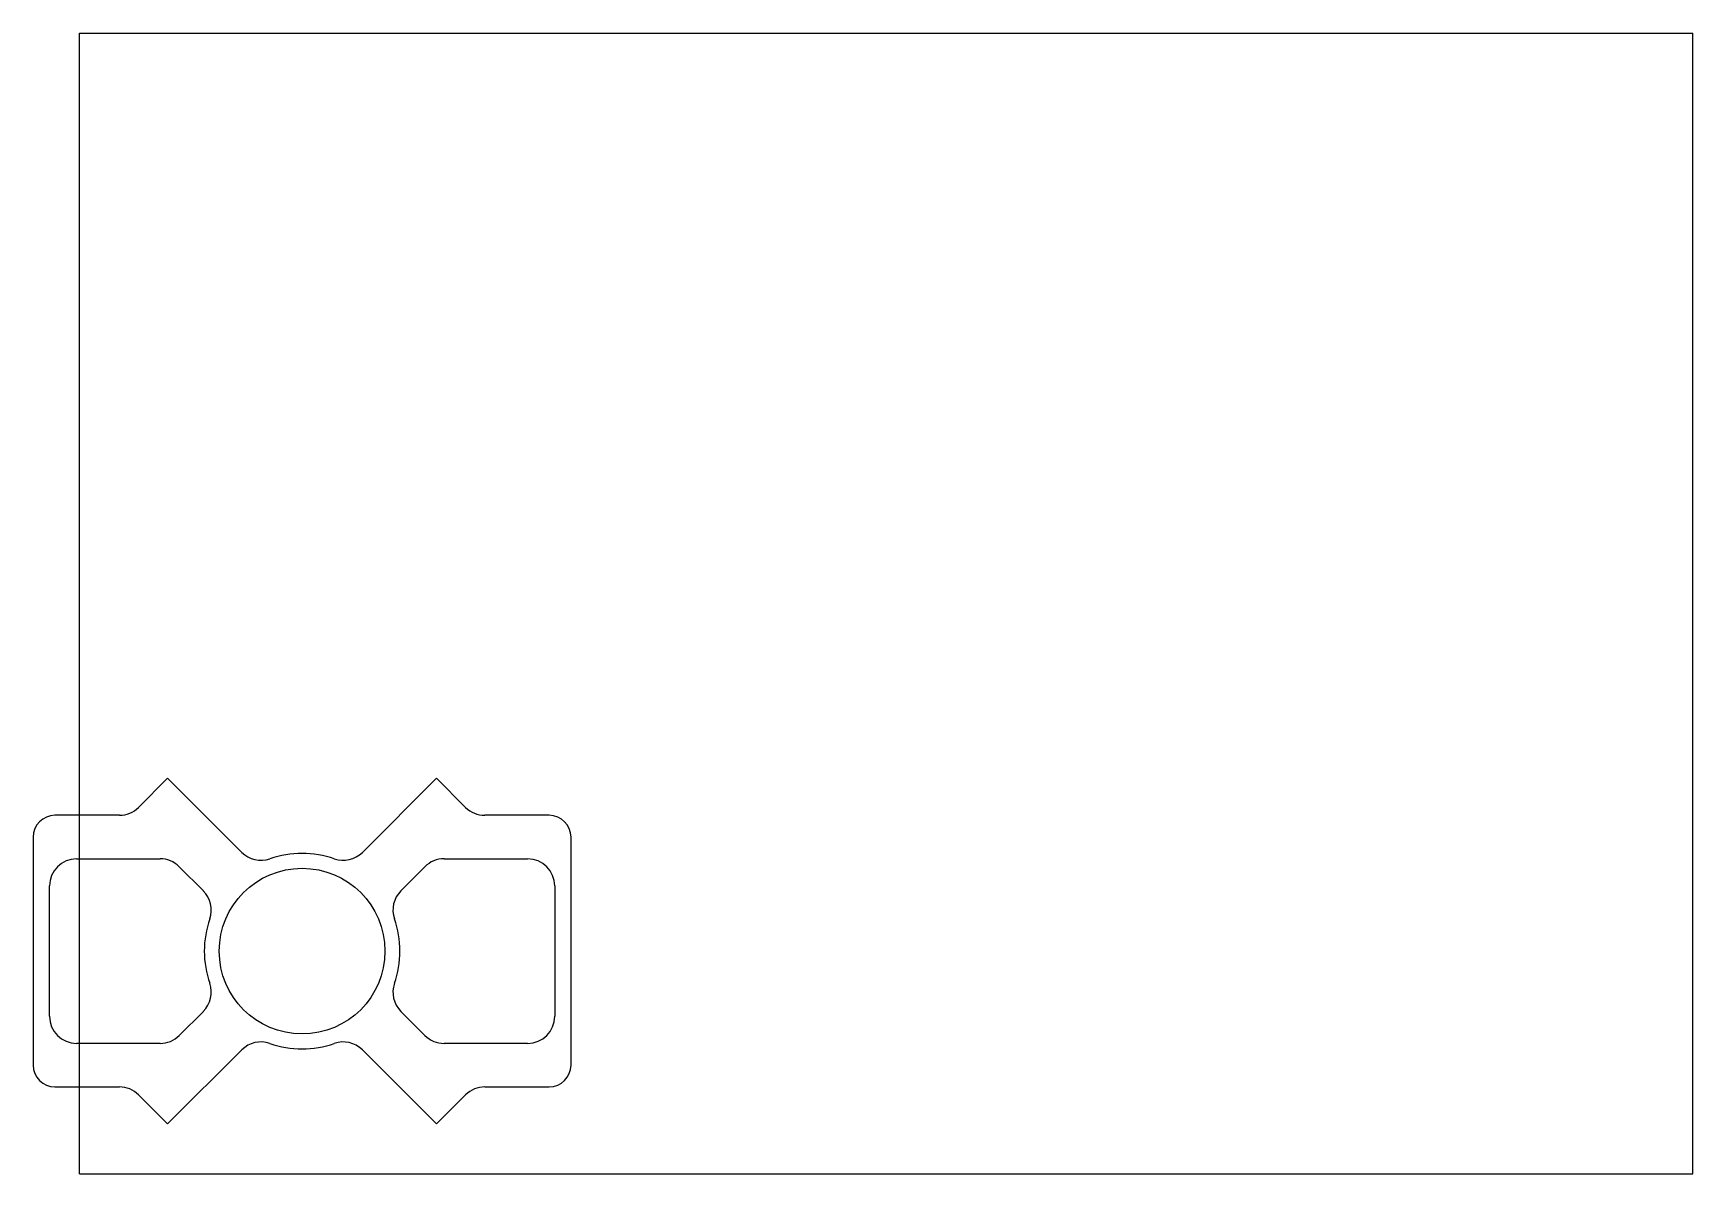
# Model space of a CAD drawing. Header units: millimetres. Extents: x -8 to 297, y 0 to 210.
import ezdxf

# ---------------------------------------------------------------- set-up
doc = ezdxf.new("R2010")
doc.units = ezdxf.units.MM
doc.header["$LTSCALE"] = 16.335
doc.layers.get('0').update_dxf_attribs({"linetype": 'CONTINUOUS'})
doc.layers.add('1__AXES', color=7, linetype='CONTINUOUS')

msp = doc.modelspace()

# ---------------------------------------------------------------- linework, layer by layer
at = {"color": 7, "linetype": 'CONTINUOUS'}
for p, q in [((0, 0), (0, 210)), ((0, 210), (297, 210)), ((297, 0), (297, 210)), ((16.25, 72.82), (10.9, 67.46)), ((29.89, 59.18), (16.25, 72.82)), ((65.75, 72.82), (52.11, 59.18)), ((71.1, 67.46), (65.75, 72.82)), ((7.36, 66), (-4.5, 66)), ((86.5, 66), (74.64, 66)), ((-8.5, 62), (-8.5, 20)), ((90.5, 20), (90.5, 62)), ((-0.5, 58), (14.86, 58)), ((18.39, 56.54), (22.82, 52.11)), ((59.18, 52.11), (63.61, 56.54)), ((67.14, 58), (82.5, 58)), ((-5.5, 29), (-5.5, 53)), ((87.5, 53), (87.5, 29)), ((22.82, 29.89), (18.39, 25.46)), ((63.61, 25.46), (59.18, 29.89)), ((14.86, 24), (-0.5, 24)), ((16.25, 9.18), (29.89, 22.82)), ((52.11, 22.82), (65.75, 9.18)), ((82.5, 24), (67.14, 24)), ((-4.5, 16), (7.36, 16)), ((74.64, 16), (86.5, 16)), ((10.9, 14.54), (16.25, 9.18)), ((65.75, 9.18), (71.1, 14.54)), ((0, 0), (297, 0))]:
    msp.add_line(p, q, dxfattribs=at)
for centre, radius, start, end in [((7.36, 71), 5, 270, 315), ((74.64, 71), 5, 225, 270), ((-4.5, 62), 4, 90, 180), ((86.5, 62), 4, 0, 90), ((33.43, 62.72), 5, 225, 289.2285), ((41, 41), 18, 70.7715, 109.2285), ((48.57, 62.72), 5, 250.7715, 315), ((-0.5, 53), 5, 90, 180), ((14.86, 53), 5, 45, 90), ((67.14, 53), 5, 90, 135), ((82.5, 53), 5, 0, 90), ((19.28, 48.57), 5, 340.7715, 45), ((62.72, 48.57), 5, 135, 199.2285), ((41, 41), 18, 160.7715, 199.2285), ((41, 41), 18, 340.7715, 19.2285), ((19.28, 33.43), 5, 315, 19.2285), ((62.72, 33.43), 5, 160.7715, 225), ((-0.5, 29), 5, 180, 270), ((82.5, 29), 5, 270, 360), ((14.86, 29), 5, 270, 315), ((67.14, 29), 5, 225, 270), ((33.43, 19.28), 5, 70.7715, 135), ((41, 41), 18, 250.7715, 289.2285), ((48.57, 19.28), 5, 45, 109.2285), ((-4.5, 20), 4, 180, 270), ((86.5, 20), 4, 270, 360), ((7.36, 11), 5, 45, 90), ((74.64, 11), 5, 90, 135)]:
    msp.add_arc(centre, radius, start, end, dxfattribs=at)
at = {"layer": '1__AXES', "color": 7, "linetype": 'CONTINUOUS'}
msp.add_circle((41, 41), 15.25, dxfattribs=at)

doc.saveas('drawing.dxf')
